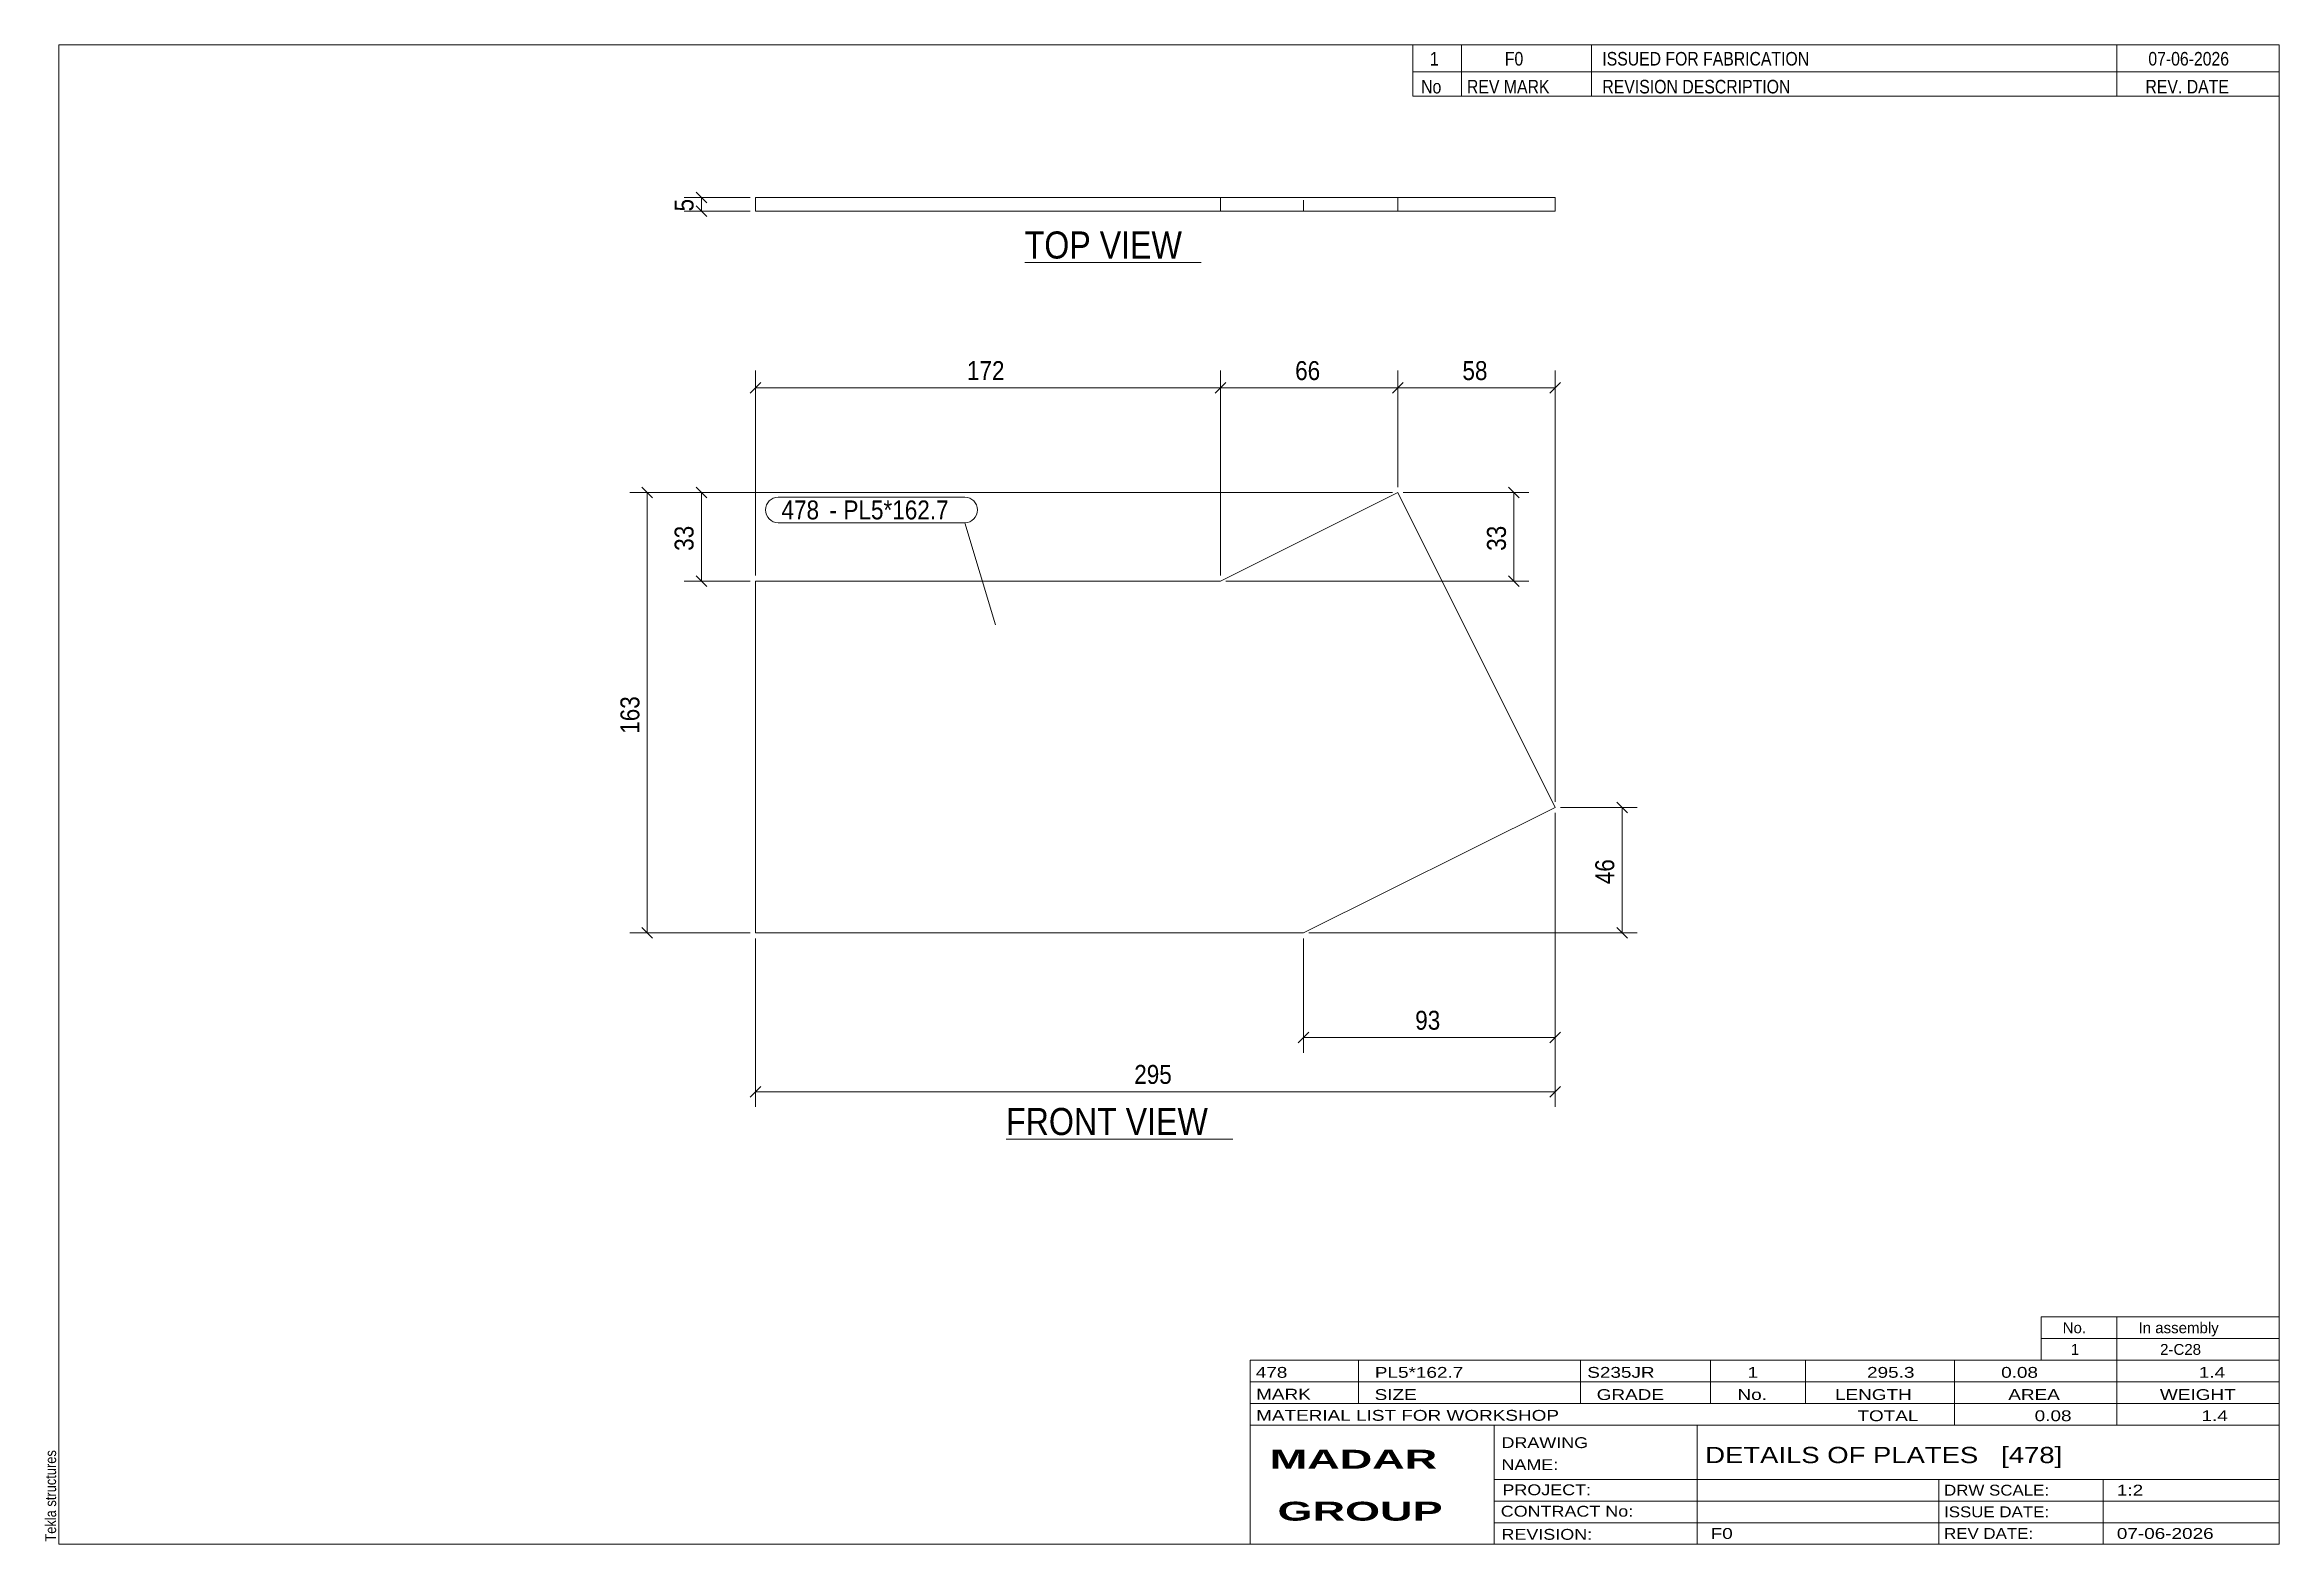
# Model space of a CAD drawing. Header units: millimetres. Extents: x 2 to 415, y 5 to 282.
import ezdxf

# ---------------------------------------------------------------- set-up
doc = ezdxf.new("R2010")
doc.units = ezdxf.units.MM
doc.linetypes.add('XKITLINE00', pattern=[0])
doc.linetypes.add('XKITLINE02', pattern=[4, 2, -2])
for name, color, linetype, lineweight in [('Dimensions', 7, 'Continuous', 0), ('DrawingSheet', 5, 'Continuous', 0), ('OtherObjectType', 7, 'Continuous', 0), ('Part', 2, 'Continuous', 0), ('PartMark', 7, 'Continuous', 0)]:
    doc.layers.add(name, color=color, linetype=linetype, lineweight=lineweight)
doc.styles.add('ARIAL', font='ARIAL.TTF')
doc.styles.add('ARIAL_BOLD', font='ARIALBD.TTF')
doc.styles.add('ARIAL_NARROW', font='ARIALN.TTF')

# ---------------------------------------------------------------- blocks, each defined once
blk = doc.blocks.new('*A1')
at = {"layer": 'Part', "color": 2, "linetype": 'XKITLINE00', "lineweight": 0}
for p, q in [((219.49, 182.93), (252.25, 199.28)), ((252.25, 199.28), (281.28, 141.12)), ((133.65, 117.93), (133.65, 182.93)), ((133.65, 182.93), (219.49, 182.93)), ((281.28, 141.12), (234.81, 117.93)), ((234.81, 117.93), (133.65, 117.93))]:
    blk.add_line(p, q, dxfattribs=at)
blk = doc.blocks.new('*A2')
at = {"layer": 'Part', "color": 2, "linetype": 'XKITLINE00', "lineweight": 0}
for p, q in [((133.65, 253.75), (281.28, 253.75)), ((133.65, 251.25), (133.65, 253.75)), ((219.49, 251.25), (219.49, 253.75)), ((252.25, 251.25), (252.25, 253.75)), ((281.28, 253.75), (281.28, 251.25)), ((252.25, 251.25), (133.65, 251.25)), ((281.28, 251.25), (252.25, 251.25))]:
    blk.add_line(p, q, dxfattribs=at)
at = {"layer": 'Part', "color": 7, "linetype": 'XKITLINE02', "lineweight": 0}
for p, q in [((133.65, 251.25), (133.65, 253.75)), ((234.81, 251.25), (234.81, 253.75))]:
    blk.add_line(p, q, dxfattribs=at)
blk = doc.blocks.new('*A3')
at = {"layer": 'DrawingSheet', "color": 5, "linetype": 'XKITLINE00', "lineweight": 0}
for p, q in [((415, 282), (5, 282)), ((5, 282), (5, 5)), ((415, 5), (415, 282)), ((5, 5), (415, 5))]:
    blk.add_line(p, q, dxfattribs=at)
at = {"layer": 'DrawingSheet', "color": 5, "style": 'ARIAL', "width": 0.85}
blk.add_text('Tekla structures', height=2, rotation=90, dxfattribs=at).set_placement((4.5, 5.5))
blk = doc.blocks.new('*A4')
at = {"layer": 'OtherObjectType', "color": 7, "linetype": 'XKITLINE00', "lineweight": 0}
for p, q in [((371, 47), (415, 47)), ((371, 43), (371, 47)), ((385, 43), (385, 47)), ((415, 43), (415, 47)), ((371, 43), (415, 43)), ((371, 39), (371, 43)), ((385, 39), (385, 43)), ((415, 39), (415, 43)), ((371, 39), (415, 39))]:
    blk.add_line(p, q, dxfattribs=at)
at = {"layer": 'OtherObjectType', "color": 7, "style": 'ARIAL_NARROW', "width": 1.211571}
for s, p in [('No.', (375, 44)), ('In assembly', (389, 44)), ('1', (376.5, 40)), ('2-C28', (392.99, 40))]:
    blk.add_text(s, height=2, dxfattribs=at).set_placement(p)
blk = doc.blocks.new('*A5')
at = {"layer": 'OtherObjectType', "color": 7, "linetype": 'XKITLINE00', "lineweight": 0}
for p, q in [((255, 282), (415, 282)), ((415, 282), (255, 282)), ((255, 282), (255, 277)), ((264, 282), (264, 277)), ((288, 282), (288, 277)), ((385, 282), (385, 277)), ((415, 282), (415, 277)), ((255, 277), (415, 277)), ((255, 277), (255, 272.5)), ((255, 277), (415, 277)), ((264, 277), (264, 272.5)), ((288, 277), (288, 272.5)), ((385, 277), (385, 272.5)), ((415, 277), (415, 272.5)), ((415, 272.5), (255, 272.5))]:
    blk.add_line(p, q, dxfattribs=at)
at = {"layer": 'OtherObjectType', "color": 7, "style": 'ARIAL_NARROW'}
for s, width, p in [('1', 1.017001, (258.16, 278.15)), ('F0', 1.017001, (272, 278.15)), ('ISSUED FOR FABRICATION', 1.017001, (290, 278.15)), ('07-06-2026', 1.017001, (390.82, 278.15)), ('No', 1.02, (256.54, 273)), ('REV MARK', 1.02, (265, 273)), ('REVISION DESCRIPTION', 1.02, (290, 273)), ('REV. DATE', 1.02, (390.28, 273))]:
    blk.add_text(s, height=2.5, dxfattribs=dict(at, width=width)).set_placement(p)
blk = doc.blocks.new('*A6')
at = {"layer": 'OtherObjectType', "color": 7, "linetype": 'XKITLINE00', "lineweight": 0}
for p, q in [((225, 39), (415, 39)), ((225, 39), (225, 35)), ((225, 39), (415, 39)), ((245, 35), (245, 39)), ((286, 35), (286, 39)), ((310, 35), (310, 39)), ((327.5, 35), (327.5, 39)), ((355, 35), (355, 39)), ((385, 35), (385, 39)), ((415, 35), (415, 39)), ((225, 35), (415, 35)), ((225, 35), (225, 5)), ((225, 35), (415, 35)), ((245, 31), (245, 35)), ((286, 31), (286, 35)), ((310, 31), (310, 35)), ((327.5, 31), (327.5, 35)), ((355, 31), (355, 35)), ((385, 31), (385, 35)), ((415, 31), (415, 35)), ((225, 31), (415, 31)), ((355, 27), (355, 31)), ((385, 27), (385, 31)), ((415, 27), (415, 31)), ((225, 27), (415, 27)), ((270, 21), (270, 27)), ((307.5, 17), (307.5, 27)), ((415, 21), (415, 27)), ((270, 21), (270, 5)), ((415, 17), (415, 21)), ((270, 17), (415, 17)), ((307.5, 5), (307.5, 17)), ((352.16, 13), (352.16, 17)), ((382.5, 5), (382.5, 17)), ((415, 13), (415, 17)), ((270, 13), (415, 13)), ((352.16, 5), (352.16, 13)), ((415, 9), (415, 13)), ((270, 9), (415, 9)), ((415, 5), (415, 9)), ((225, 5), (415, 5)), ((262.5, 5), (415, 5))]:
    blk.add_line(p, q, dxfattribs=at)
at = {"layer": 'OtherObjectType', "color": 7, "style": 'ARIAL_NARROW'}
for s, height, width, p in [('478', 2, 1.525501, (226.01, 35.76)), ('PL5*162.7', 2, 1.525501, (248, 35.76)), ('S235JR', 2, 1.525501, (287.22, 35.76)), ('1', 2, 1.525501, (316.82, 35.76)), ('295.3', 2, 1.525501, (338.88, 35.76)), ('0.08', 2, 1.525501, (363.64, 35.76)), ('1.4', 2, 1.525501, (400.14, 35.76)), ('MARK', 2, 1.525501, (226.08, 31.73)), ('SIZE', 2, 1.525501, (247.96, 31.66)), ('GRADE', 2, 1.525501, (288.96, 31.66)), ('No.', 2, 1.525501, (314.96, 31.66)), ('LENGTH', 2, 1.525501, (332.96, 31.66)), ('AREA', 2, 1.525501, (364.96, 31.66)), ('WEIGHT', 2, 1.525501, (392.96, 31.66)), ('MATERIAL LIST FOR WORKSHOP', 2, 1.525501, (226.08, 27.82)), ('TOTAL', 2, 1.525501, (337.1, 27.75)), ('0.08', 2, 1.525501, (369.83, 27.75)), ('1.4', 2, 1.525501, (400.63, 27.75)), ('DRAWING', 2, 1.445, (271.38, 22.78)), ('NAME:', 2, 1.445, (271.38, 18.72)), ('DETAILS OF PLATES   [478]', 3, 1.474651, (309, 20)), ('PROJECT:', 2, 1.445, (271.55, 14.07)), ('DRW SCALE:', 2, 1.36, (353.1, 14)), ('1:2', 2, 1.525501, (385, 14)), ('CONTRACT No:', 2, 1.445, (271.25, 10.11)), ('ISSUE DATE:', 2, 1.36, (353.1, 10)), ('REVISION:', 2, 1.445, (271.38, 5.84)), ('F0', 2, 1.525501, (310, 6)), ('REV DATE:', 2, 1.36, (353.1, 6)), ('07-06-2026', 2, 1.525501, (385, 6))]:
    blk.add_text(s, height=height, dxfattribs=dict(at, width=width)).set_placement(p)
at = {"layer": 'OtherObjectType', "color": 1, "style": 'ARIAL_BOLD', "width": 1.7}
for s, p in [('MADAR ', (228.58, 18.97)), ('GROUP', (230.03, 9.37))]:
    blk.add_text(s, height=3.5, dxfattribs=at).set_placement(p)
blk = doc.blocks.new('*A7')
at = {"layer": 'Dimensions', "color": 7, "linetype": 'XKITLINE00', "lineweight": 0}
for p, q in [((251.25, 199.28), (110.45, 199.28)), ((112.66, 200.27), (114.64, 198.29)), ((113.65, 117.93), (113.65, 199.28)), ((132.65, 117.93), (110.45, 117.93)), ((112.66, 118.92), (114.64, 116.94))]:
    blk.add_line(p, q, dxfattribs=at)
at = {"layer": 'Dimensions', "color": 3}
for p in [(113.65, 199.28), (113.65, 117.93)]:
    blk.add_point(p, dxfattribs=at)
at = {"layer": 'Dimensions', "color": 3, "style": 'ARIAL', "width": 0.85}
blk.add_text('163', height=3.5, rotation=90.0002, dxfattribs=at).set_placement((112.2, 154.71))
blk = doc.blocks.new('*A8')
at = {"layer": 'Dimensions', "color": 7, "linetype": 'XKITLINE00', "lineweight": 0}
for p, q in [((251.25, 199.28), (120.45, 199.28)), ((122.66, 200.27), (124.64, 198.29)), ((123.65, 182.93), (123.65, 199.28)), ((132.65, 182.93), (120.45, 182.93)), ((122.66, 183.92), (124.64, 181.94))]:
    blk.add_line(p, q, dxfattribs=at)
at = {"layer": 'Dimensions', "color": 3}
for p in [(123.65, 199.28), (123.65, 182.93)]:
    blk.add_point(p, dxfattribs=at)
at = {"layer": 'Dimensions', "color": 3, "style": 'ARIAL', "width": 0.85}
blk.add_text('33', height=3.5, rotation=90.0002, dxfattribs=at).set_placement((122.2, 188.51))
blk = doc.blocks.new('*A9')
at = {"layer": 'Dimensions', "color": 7, "linetype": 'XKITLINE00', "lineweight": 0}
for p, q in [((282.28, 141.12), (296.45, 141.12)), ((292.66, 142.11), (294.64, 140.13)), ((293.65, 117.93), (293.65, 141.12)), ((235.81, 117.93), (296.45, 117.93)), ((292.66, 118.92), (294.64, 116.94))]:
    blk.add_line(p, q, dxfattribs=at)
at = {"layer": 'Dimensions', "color": 3}
for p in [(293.65, 141.12), (293.65, 117.93)]:
    blk.add_point(p, dxfattribs=at)
at = {"layer": 'Dimensions', "color": 3, "style": 'ARIAL', "width": 0.85}
blk.add_text('46', height=3.5, rotation=90.0002, dxfattribs=at).set_placement((292.2, 126.93))
blk = doc.blocks.new('*A10')
at = {"layer": 'Dimensions', "color": 7, "linetype": 'XKITLINE00', "lineweight": 0}
for p, q in [((253.25, 199.28), (276.45, 199.28)), ((272.66, 200.27), (274.64, 198.29)), ((273.65, 182.93), (273.65, 199.28)), ((220.49, 182.93), (276.45, 182.93)), ((272.66, 183.92), (274.64, 181.94))]:
    blk.add_line(p, q, dxfattribs=at)
at = {"layer": 'Dimensions', "color": 3}
for p in [(273.65, 199.28), (273.65, 182.93)]:
    blk.add_point(p, dxfattribs=at)
at = {"layer": 'Dimensions', "color": 3, "style": 'ARIAL', "width": 0.85}
blk.add_text('33', height=3.5, rotation=90.0002, dxfattribs=at).set_placement((272.2, 188.51))
blk = doc.blocks.new('*A11')
at = {"layer": 'Dimensions', "color": 7, "linetype": 'XKITLINE00', "lineweight": 0}
for p, q in [((281.28, 140.12), (281.28, 85.8)), ((133.65, 116.93), (133.65, 85.8)), ((134.64, 89.59), (132.66, 87.61)), ((133.65, 88.6), (281.28, 88.6)), ((282.27, 89.59), (280.29, 87.61))]:
    blk.add_line(p, q, dxfattribs=at)
at = {"layer": 'Dimensions', "color": 3}
for p in [(133.65, 88.6), (281.28, 88.6)]:
    blk.add_point(p, dxfattribs=at)
at = {"layer": 'Dimensions', "color": 3, "style": 'ARIAL', "width": 0.85}
blk.add_text('295', height=3.5, dxfattribs=at).set_placement((203.57, 90.05))
blk = doc.blocks.new('*A12')
at = {"layer": 'Dimensions', "color": 7, "linetype": 'XKITLINE00', "lineweight": 0}
for p, q in [((281.28, 140.12), (281.28, 95.8)), ((234.81, 116.93), (234.81, 95.8)), ((235.8, 99.59), (233.82, 97.61)), ((282.27, 99.59), (280.29, 97.61)), ((234.81, 98.6), (281.28, 98.6))]:
    blk.add_line(p, q, dxfattribs=at)
at = {"layer": 'Dimensions', "color": 3}
for p in [(234.81, 98.6), (281.28, 98.6)]:
    blk.add_point(p, dxfattribs=at)
at = {"layer": 'Dimensions', "color": 3, "style": 'ARIAL', "width": 0.85}
blk.add_text('93', height=3.5, dxfattribs=at).set_placement((255.45, 100.05))
blk = doc.blocks.new('*A13')
at = {"layer": 'Dimensions', "color": 7, "linetype": 'XKITLINE00', "lineweight": 0}
for p, q in [((134.64, 219.59), (132.66, 217.61)), ((133.65, 183.93), (133.65, 221.8)), ((220.48, 219.59), (218.5, 217.61)), ((219.49, 183.93), (219.49, 221.8)), ((133.65, 218.6), (219.49, 218.6))]:
    blk.add_line(p, q, dxfattribs=at)
at = {"layer": 'Dimensions', "color": 3}
for p in [(133.65, 218.6), (219.49, 218.6)]:
    blk.add_point(p, dxfattribs=at)
at = {"layer": 'Dimensions', "color": 3, "style": 'ARIAL', "width": 0.85}
blk.add_text('172', height=3.5, dxfattribs=at).set_placement((172.68, 220.05))
blk = doc.blocks.new('*A14')
at = {"layer": 'Dimensions', "color": 7, "linetype": 'XKITLINE00', "lineweight": 0}
for p, q in [((220.48, 219.59), (218.5, 217.61)), ((219.49, 183.93), (219.49, 221.8)), ((253.24, 219.59), (251.26, 217.61)), ((252.25, 200.28), (252.25, 221.8)), ((219.49, 218.6), (252.25, 218.6))]:
    blk.add_line(p, q, dxfattribs=at)
at = {"layer": 'Dimensions', "color": 3}
for p in [(219.49, 218.6), (252.25, 218.6)]:
    blk.add_point(p, dxfattribs=at)
at = {"layer": 'Dimensions', "color": 3, "style": 'ARIAL', "width": 0.85}
blk.add_text('66', height=3.5, dxfattribs=at).set_placement((233.28, 220.05))
blk = doc.blocks.new('*A15')
at = {"layer": 'Dimensions', "color": 7, "linetype": 'XKITLINE00', "lineweight": 0}
for p, q in [((253.24, 219.59), (251.26, 217.61)), ((252.25, 200.28), (252.25, 221.8)), ((282.27, 219.59), (280.29, 217.61)), ((281.28, 142.12), (281.28, 221.8)), ((252.25, 218.6), (281.28, 218.6))]:
    blk.add_line(p, q, dxfattribs=at)
at = {"layer": 'Dimensions', "color": 3}
for p in [(252.25, 218.6), (281.28, 218.6)]:
    blk.add_point(p, dxfattribs=at)
at = {"layer": 'Dimensions', "color": 3, "style": 'ARIAL', "width": 0.85}
blk.add_text('58', height=3.5, dxfattribs=at).set_placement((264.17, 220.05))
blk = doc.blocks.new('*A16')
at = {"layer": 'PartMark', "color": 7, "linetype": 'XKITLINE00', "lineweight": 0}
for p, q in [((137.84, 198.41), (172.28, 198.41)), ((137.84, 193.71), (172.28, 193.71)), ((177.98, 174.81), (172.28, 193.71))]:
    blk.add_line(p, q, dxfattribs=at)
for centre, start, end in [((137.84, 196.06), 90, 270), ((172.28, 196.06), 270, 90)]:
    blk.add_arc(centre, 2.35, start, end, dxfattribs=at)
at = {"layer": 'PartMark', "color": 1, "style": 'ARIAL', "width": 0.85}
blk.add_text('478', height=3.5, dxfattribs=at).set_placement((138.44, 194.31))
at = {"layer": 'PartMark', "color": 3, "style": 'ARIAL', "width": 0.85}
for s, p in [('-', (147.28, 194.31)), ('PL5*162.7', (149.88, 194.31))]:
    blk.add_text(s, height=3.5, dxfattribs=at).set_placement(p)
blk = doc.blocks.new('*A17')
at = {"layer": 'OtherObjectType', "color": 7, "linetype": 'XKITLINE00', "lineweight": 0}
blk.add_line((179.9, 79.85), (221.75, 79.85), dxfattribs=at)
at = {"layer": 'OtherObjectType', "color": 3, "style": 'ARIAL', "width": 0.85}
blk.add_text('FRONT VIEW', height=5, dxfattribs=at).set_placement((179.9, 80.6))
blk = doc.blocks.new('*A18')
at = {"layer": 'Dimensions', "color": 7, "linetype": 'XKITLINE00', "lineweight": 0}
for p, q in [((132.65, 253.75), (120.45, 253.75)), ((122.66, 254.74), (124.64, 252.76)), ((122.66, 252.24), (124.64, 250.26)), ((123.65, 251.25), (123.65, 253.75)), ((132.65, 251.25), (120.45, 251.25))]:
    blk.add_line(p, q, dxfattribs=at)
at = {"layer": 'Dimensions', "color": 3}
for p in [(123.65, 253.75), (123.65, 251.25)]:
    blk.add_point(p, dxfattribs=at)
at = {"layer": 'Dimensions', "color": 3, "style": 'ARIAL', "width": 0.85}
blk.add_text('5', height=3.5, rotation=90.0002, dxfattribs=at).set_placement((122.2, 251.2))
blk = doc.blocks.new('*A19')
at = {"layer": 'OtherObjectType', "color": 7, "linetype": 'XKITLINE00', "lineweight": 0}
blk.add_line((183.34, 241.75), (215.94, 241.75), dxfattribs=at)
at = {"layer": 'OtherObjectType', "color": 3, "style": 'ARIAL', "width": 0.85}
blk.add_text('TOP VIEW', height=5, dxfattribs=at).set_placement((183.34, 242.5))

msp = doc.modelspace()

# ---------------------------------------------------------------- block references
at = {"lineweight": 0}
for name in ['*A3', '*A5', '*A18', '*A2', '*A19', '*A13', '*A14', '*A15', '*A7', '*A8', '*A1', '*A16', '*A10', '*A9', '*A11', '*A12', '*A17', '*A4', '*A6']:
    msp.add_blockref(name, (0, 0), dxfattribs=at)

doc.saveas('drawing.dxf')
